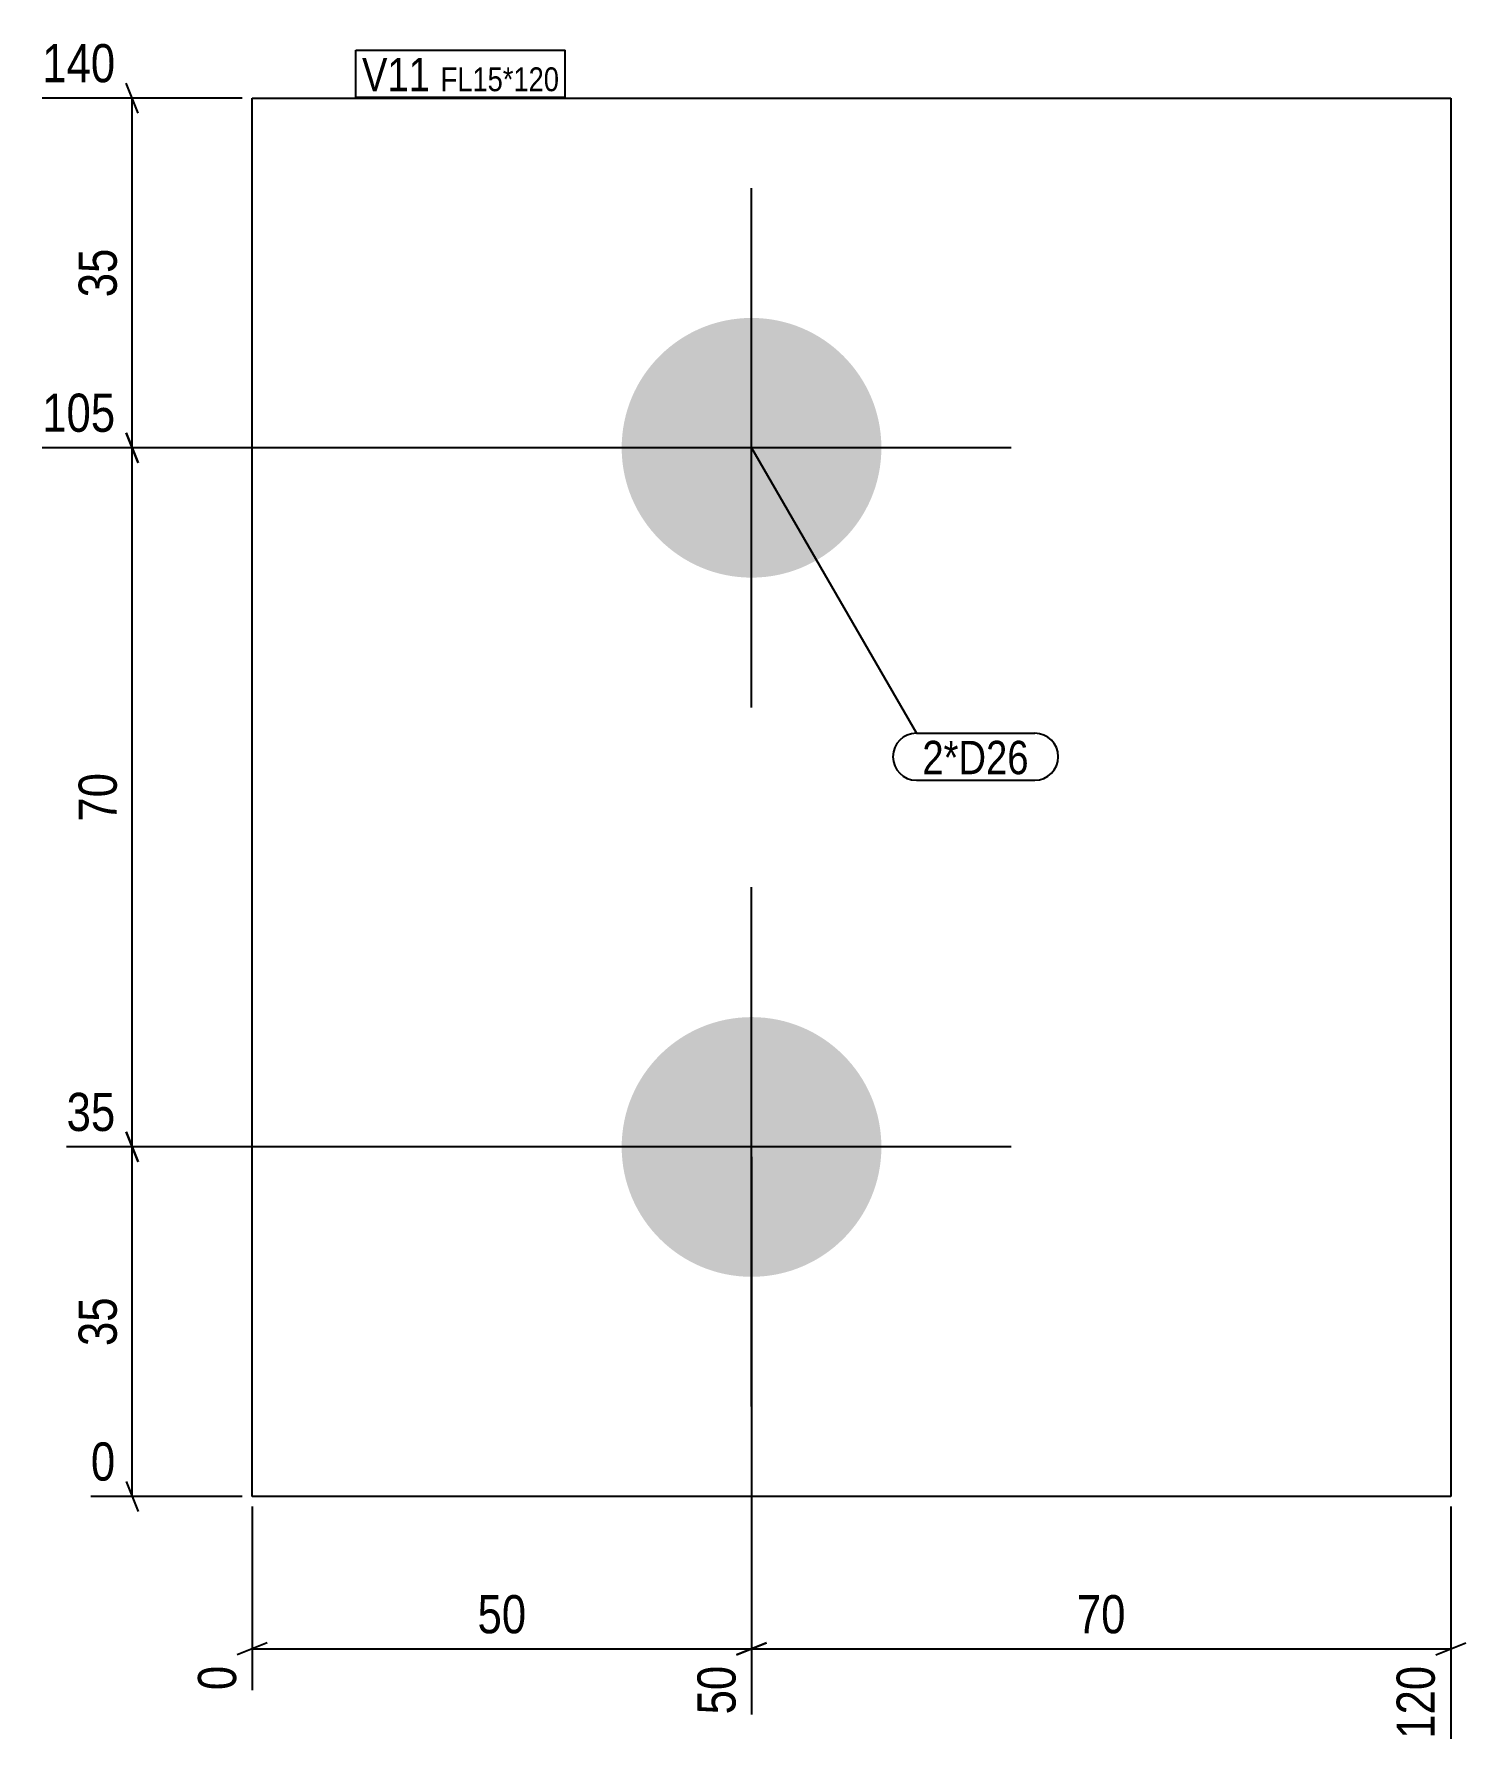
# Model space of a CAD drawing. Header units: millimetres. Extents: x 2 to 146, y 2 to 174.
import ezdxf

# ---------------------------------------------------------------- set-up
doc = ezdxf.new("R2010")
doc.units = ezdxf.units.MM
for name, color, linetype in [('MÅLSÆTNING', 7, 'Continuous'), ('STÅL', 7, 'Continuous'), ('TEKST', 7, 'Continuous')]:
    doc.layers.add(name, color=color, linetype=linetype)
doc.styles.add('Arial Narrow', font='ARIALN.TTF', dxfattribs={"height": 0.2})

msp = doc.modelspace()

# ---------------------------------------------------------------- hatches: boundary and pattern name
at = {"layer": 'STÅL', "linetype": 'Continuous'}
for points in [[(74.01, 119.25, -1), (74.01, 145.25, -1)], [(74.01, 49.25, -1), (74.01, 75.25, -1)]]:
    msp.add_hatch(color=3, dxfattribs=at).paths.add_polyline_path(points)

# ---------------------------------------------------------------- linework, layer by layer
at = {"layer": 'MÅLSÆTNING', "color": 7, "linetype": 'Continuous'}
for p, q in [((12.61, 165.75), (11.41, 168.75)), ((23.01, 167.25), (3, 167.25)), ((12.01, 132.25), (12.01, 167.25)), ((11.41, 133.75), (12.61, 130.75)), ((12.61, 130.75), (11.41, 133.75)), ((73.01, 132.25), (3, 132.25)), ((73.01, 132.25), (3, 132.25)), ((12.01, 62.25), (12.01, 132.25)), ((12.61, 60.75), (11.41, 63.75)), ((73.01, 62.25), (5.44, 62.25)), ((12.01, 27.25), (12.01, 62.25)), ((74.01, 61.25), (74.01, 5.44)), ((74.01, 61.25), (74.01, 5.44)), ((11.41, 28.75), (12.61, 25.75)), ((23.01, 27.25), (7.87, 27.25)), ((24.01, 26.25), (24.01, 7.87)), ((144.01, 26.25), (144.01, 3)), ((25.51, 12.61), (22.51, 11.41)), ((24.01, 12.01), (74.01, 12.01)), ((75.51, 12.61), (72.51, 11.41)), ((72.51, 11.41), (75.51, 12.61)), ((74.01, 12.01), (144.01, 12.01)), ((142.51, 11.41), (145.51, 12.61))]:
    msp.add_line(p, q, dxfattribs=at)
at = {"layer": 'STÅL', "color": 2, "linetype": 'Continuous'}
for p, q in [((24.01, 27.25), (24.01, 167.25)), ((24.01, 167.25), (144.01, 167.25)), ((144.01, 167.25), (144.01, 27.25)), ((144.01, 27.25), (24.01, 27.25))]:
    msp.add_line(p, q, dxfattribs=at)
at = {"layer": 'STÅL', "color": 3, "linetype": 'Continuous'}
for p, q in [((74.01, 106.25), (74.01, 158.25)), ((100.01, 132.25), (48.01, 132.25)), ((74.01, 36.25), (74.01, 88.25)), ((100.01, 62.25), (48.01, 62.25))]:
    msp.add_line(p, q, dxfattribs=at)

# ---------------------------------------------------------------- wipeouts: each hides what was drawn before it
at = {"color": 0}
msp.add_wipeout([(101.77, 99.57), (101.77, 103.07), (91.11, 103.07), (91.11, 99.57)], dxfattribs=at).dxf.layer = 'TEKST'

# ---------------------------------------------------------------- next in the draw order: wipeouts: each hides what was drawn before it
at = {"color": 0, "linetype": 'Continuous'}
for points in [[(11.11, 168.05), (11.11, 173.65), (2.2, 173.65), (2.2, 168.05)], [(11.11, 133.05), (11.11, 138.65), (2.2, 138.65), (2.2, 133.05)], [(11.11, 63.05), (11.11, 68.65), (4.64, 68.65), (4.64, 63.05)], [(11.11, 28.05), (11.11, 33.65), (7.07, 33.65), (7.07, 28.05)], [(23.21, 11.11), (17.61, 11.11), (17.61, 7.07), (23.21, 7.07)], [(73.21, 11.11), (67.61, 11.11), (67.61, 4.64), (73.21, 4.64)], [(143.21, 11.11), (137.61, 11.11), (137.61, 2.2), (143.21, 2.2)]]:
    msp.add_wipeout(points, dxfattribs=at).dxf.layer = 'MÅLSÆTNING'
at = {"color": 0}
for points, layer in [([(11.26, 152.99), (5.66, 152.99), (5.66, 146.52), (11.26, 146.52)], 'MÅLSÆTNING'), ([(11.26, 100.49), (5.66, 100.49), (5.66, 94.02), (11.26, 94.02)], 'MÅLSÆTNING'), ([(11.26, 47.99), (5.66, 47.99), (5.66, 41.52), (11.26, 41.52)], 'MÅLSÆTNING'), ([(52.25, 12.76), (52.25, 18.36), (45.78, 18.36), (45.78, 12.76)], 'MÅLSÆTNING'), ([(112.25, 12.76), (112.25, 18.36), (105.78, 18.36), (105.78, 12.76)], 'MÅLSÆTNING'), ([(41.83, 167.95), (41.83, 171.45), (35.01, 171.45), (35.01, 167.95)], 'TEKST'), ([(54.76, 167.95), (54.76, 170.45), (42.88, 170.45), (42.88, 167.95)], 'TEKST'), ([(101.77, 99.57), (101.77, 103.07), (91.11, 103.07), (91.11, 99.57)], 'TEKST')]:
    msp.add_wipeout(points, dxfattribs=at).dxf.layer = layer

# ---------------------------------------------------------------- next in the draw order: linework, layer by layer
at = {"layer": 'MÅLSÆTNING', "color": 7, "linetype": 'Continuous'}
for p, q in [((11.41, 63.75), (12.61, 60.75)), ((73.01, 62.25), (5.44, 62.25))]:
    msp.add_line(p, q, dxfattribs=at)
at = {"layer": 'TEKST', "color": 7, "linetype": 'Continuous'}
for p, q in [((74.01, 132.25), (90.51, 103.67)), ((90.51, 103.67), (102.37, 103.67)), ((90.51, 98.97), (102.37, 98.97))]:
    msp.add_line(p, q, dxfattribs=at)
for centre, start, end in [((90.51, 101.32), 90, 270), ((102.37, 101.32), 270, 90)]:
    msp.add_arc(centre, 2.35, start, end, dxfattribs=at)

# ---------------------------------------------------------------- next in the draw order: texts
at = {"layer": 'MÅLSÆTNING', "color": 3, "linetype": 'Continuous', "style": 'Arial Narrow'}
for s, height, p in [('140', 3.818, (3, 168.85)), ('105', 3.818, (3, 133.85)), ('35', 3.818, (5.44, 63.85)), ('0', 3.82, (7.87, 28.85))]:
    msp.add_text(s, height=height, dxfattribs=at).set_placement(p)
at = {"layer": 'MÅLSÆTNING', "color": 3, "style": 'Arial Narrow'}
for s, p in [('35', (10.46, 147.32)), ('70', (10.46, 94.82)), ('35', (10.46, 42.32))]:
    msp.add_text(s, height=3.818, rotation=90.0002, dxfattribs=at).set_placement(p)
for s, p in [('50', (46.58, 13.56)), ('70', (106.58, 13.56))]:
    msp.add_text(s, height=3.818, dxfattribs=at).set_placement(p)
at = {"layer": 'MÅLSÆTNING', "color": 3, "linetype": 'Continuous', "style": 'Arial Narrow'}
for s, height, p in [('0', 3.82, (22.41, 7.87)), ('50', 3.818, (72.41, 5.44)), ('120', 3.818, (142.41, 3))]:
    msp.add_text(s, height=height, rotation=90.0002, dxfattribs=at).set_placement(p)
at = {"layer": 'TEKST', "color": 3, "style": 'Arial Narrow'}
msp.add_text('2*D26', height=3.34, dxfattribs=at).set_placement((91.11, 99.57))

# ---------------------------------------------------------------- next in the draw order: wipeouts: each hides what was drawn before it
at = {"color": 0}
for points in [[(41.83, 167.95), (41.83, 171.45), (35.01, 171.45), (35.01, 167.95)], [(54.76, 167.95), (54.76, 170.45), (42.88, 170.45), (42.88, 167.95)]]:
    msp.add_wipeout(points, dxfattribs=at).dxf.layer = 'TEKST'

# ---------------------------------------------------------------- next in the draw order: linework, layer by layer
at = {"layer": 'TEKST', "color": 7, "linetype": 'Continuous'}
for p, q in [((34.41, 172.05), (55.36, 172.05)), ((34.41, 167.35), (34.41, 172.05)), ((55.36, 167.35), (55.36, 172.05)), ((34.41, 167.35), (55.36, 167.35))]:
    msp.add_line(p, q, dxfattribs=at)

# ---------------------------------------------------------------- next in the draw order: texts
at = {"layer": 'TEKST', "color": 3, "style": 'Arial Narrow'}
for s, height, p in [('V11', 3.34, (35.01, 167.95)), ('FL15*120', 2.386, (42.88, 167.95))]:
    msp.add_text(s, height=height, dxfattribs=at).set_placement(p)

doc.saveas('drawing.dxf')
